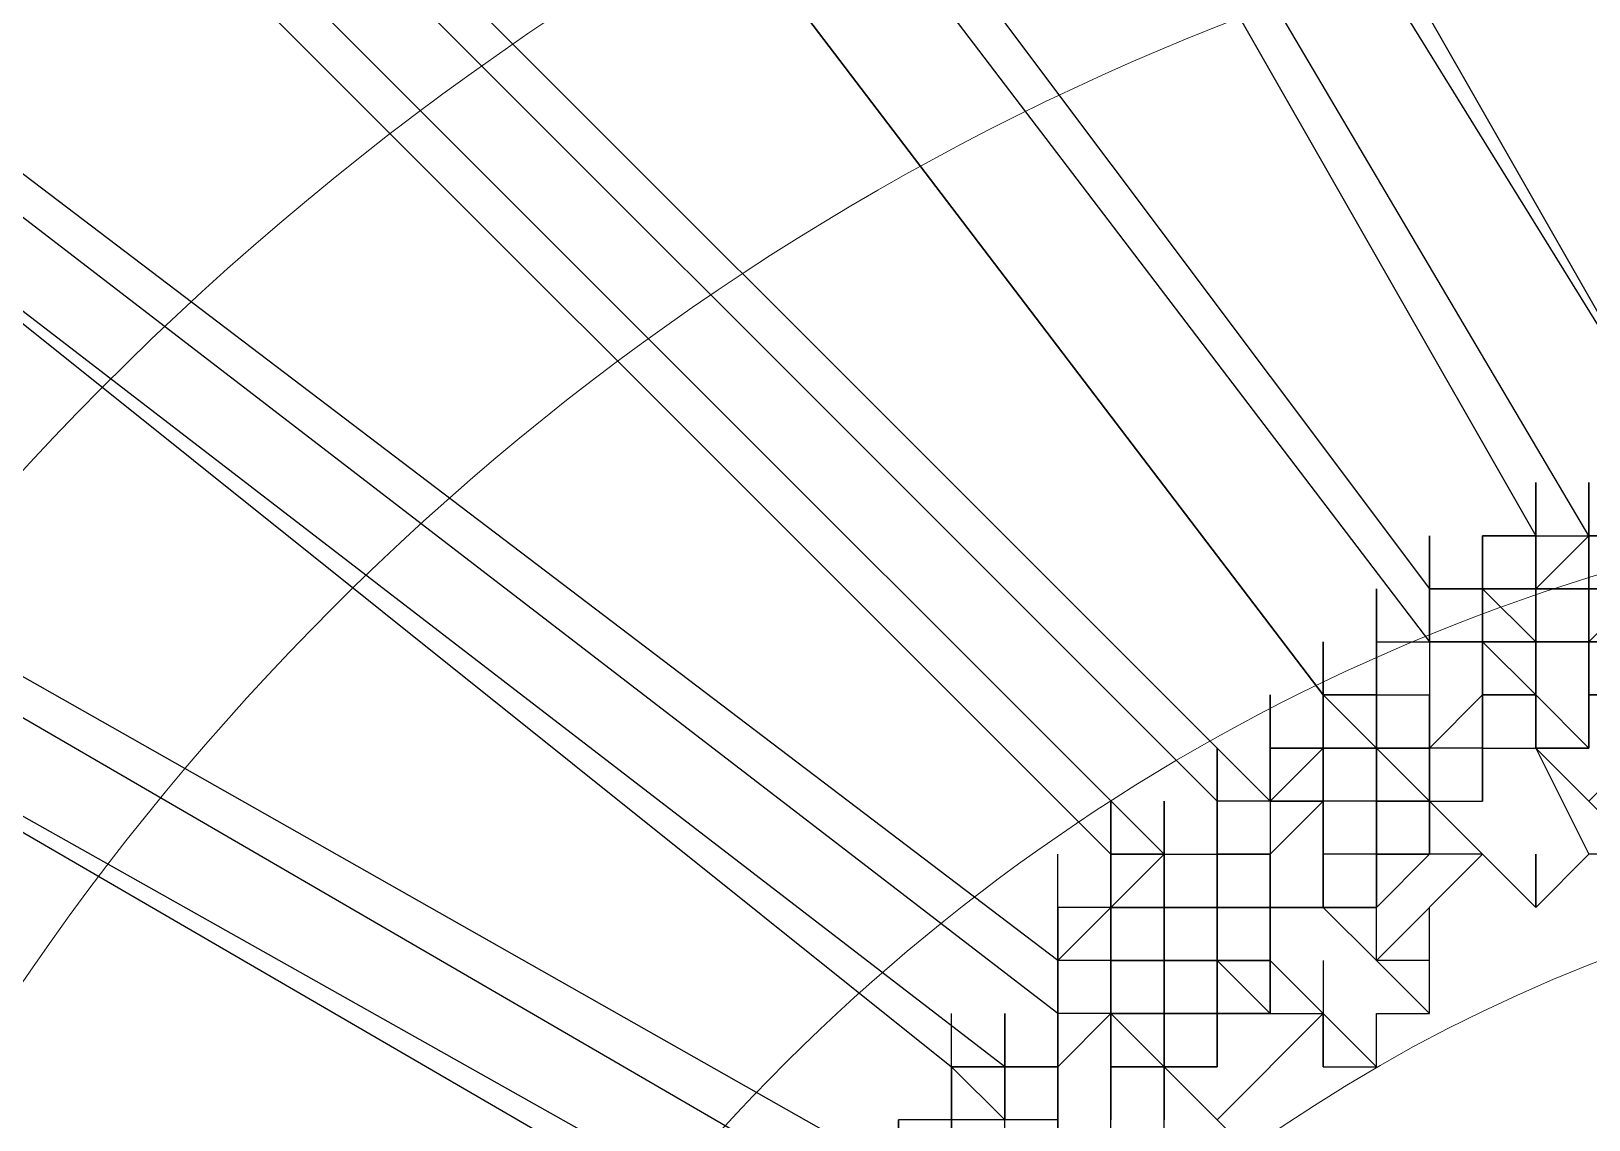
# Model space of a CAD drawing. Header units: inches. Extents: x 3324238 to 135265466, y -1036581 to 20094598.
# Drawn here: x 3353767.928 to 3353770.292, y -519267.141 to -519265.489 of the extents above; entities that cross this region are included whole.
import ezdxf

# ---------------------------------------------------------------- set-up
doc = ezdxf.new("R2010")
doc.units = ezdxf.units.IN
doc.header["$MEASUREMENT"] = 0
doc.layers.add('PDF_Geometry', color=7, linetype='Continuous')

msp = doc.modelspace()

# ---------------------------------------------------------------- linework, layer by layer
at = {"layer": 'PDF_Geometry', "lineweight": 25}
for points in [[(3353770.05, -519266.2549), (3353770.05, -519266.3355), (3353770.05, -519266.416), (3353770.05, -519266.4966), (3353770.05, -519266.5772), (3353770.05, -519266.6578), (3353770.1305, -519266.6578), (3353770.1305, -519266.5772), (3353770.1305, -519266.4966), (3353770.1305, -519266.416), (3353770.1305, -519266.3355), (3353770.1305, -519266.2549), (3353770.1305, -519266.3355), (3353770.2111, -519266.3355), (3353770.2111, -519266.2549), (3353770.2111, -519266.3355), (3353770.2111, -519266.2549), (3353770.2917, -519266.2549), (3353770.2917, -519266.3355), (3353770.2917, -519266.416), (3353770.2917, -519266.3355), (3353770.2917, -519266.416), (3353770.2917, -519266.3355), (3353770.2917, -519266.416), (3353770.2917, -519266.3355), (3353770.2917, -519266.416), (3353770.2917, -519266.4966), (3353770.2917, -519266.416), (3353770.2917, -519266.4966), (3353770.2917, -519266.416), (3353770.2917, -519266.4966), (3353770.2917, -519266.5772), (3353770.2111, -519266.4966), (3353770.2111, -519266.416), (3353770.2111, -519266.3355), (3353770.2917, -519266.2549), (3353770.2917, -519266.3355), (3353770.2917, -519266.416), (3353770.2917, -519266.3355), (3353770.2917, -519266.2549), (3353769.2443, -519264.4823)], [(3353769.4054, -519264.4823), (3353770.4528, -519266.1743)], [(3353770.4528, -519266.1743), (3353769.486, -519264.4823)], [(3353769.2443, -519264.5629), (3353770.2111, -519266.2549), (3353770.2111, -519266.3355)], [(3353768.7608, -519264.7241), (3353770.05, -519266.416), (3353770.1305, -519266.416), (3353770.1305, -519266.3355)], [(3353768.8414, -519264.7241), (3353770.05, -519266.3355), (3353770.05, -519266.416), (3353770.05, -519266.3355), (3353770.05, -519266.416), (3353770.05, -519266.3355), (3353770.05, -519266.416), (3353770.05, -519266.3355), (3353770.05, -519266.416), (3353770.05, -519266.3355), (3353770.05, -519266.416), (3353770.05, -519266.4966), (3353770.05, -519266.5772), (3353770.05, -519266.4966), (3353770.05, -519266.5772), (3353770.05, -519266.4966), (3353770.05, -519266.5772), (3353770.05, -519266.4966), (3353770.05, -519266.5772), (3353770.05, -519266.6578), (3353770.05, -519266.7383), (3353770.05, -519266.6578), (3353770.05, -519266.7383), (3353770.05, -519266.6578), (3353770.05, -519266.7383), (3353770.05, -519266.6578), (3353770.05, -519266.5772), (3353770.05, -519266.6578), (3353770.05, -519266.5772), (3353770.05, -519266.4966), (3353770.05, -519266.5772), (3353770.05, -519266.6578), (3353770.05, -519266.5772), (3353770.05, -519266.6578), (3353770.05, -519266.5772), (3353770.05, -519266.6578), (3353770.05, -519266.5772), (3353770.05, -519266.6578), (3353770.05, -519266.7383), (3353770.05, -519266.6578), (3353770.05, -519266.7383), (3353770.05, -519266.6578), (3353770.05, -519266.7383), (3353770.05, -519266.6578), (3353770.1305, -519266.7383), (3353770.2111, -519266.8189), (3353770.1305, -519266.7383), (3353770.05, -519266.7383), (3353770.05, -519266.6578), (3353770.05, -519266.7383), (3353770.05, -519266.6578), (3353769.9694, -519266.6578), (3353769.9694, -519266.5772), (3353769.9694, -519266.6578), (3353769.9694, -519266.7383), (3353770.05, -519266.7383), (3353770.05, -519266.6578), (3353770.05, -519266.7383), (3353770.05, -519266.6578), (3353769.9694, -519266.6578), (3353769.9694, -519266.7383), (3353769.9694, -519266.8189), (3353769.8888, -519266.8189), (3353769.8888, -519266.7383), (3353769.8888, -519266.6578), (3353769.8888, -519266.7383)], [(3353768.5997, -519264.8046), (3353769.8888, -519266.4966), (3353769.8888, -519266.416), (3353769.8888, -519266.4966), (3353769.8888, -519266.5772), (3353769.8083, -519266.5772), (3353769.8083, -519266.6578), (3353769.8083, -519266.5772), (3353769.8083, -519266.6578), (3353769.8083, -519266.5772), (3353769.8083, -519266.4966)], [(3353769.9694, -519266.416), (3353769.9694, -519266.4966), (3353769.9694, -519266.416), (3353769.9694, -519266.4966), (3353769.9694, -519266.416), (3353769.9694, -519266.4966), (3353769.9694, -519266.416), (3353769.9694, -519266.3355), (3353769.9694, -519266.416), (3353769.9694, -519266.4966), (3353769.8888, -519266.4966), (3353768.5997, -519264.8046)], [(3353767.9551, -519265.1269), (3353769.5665, -519266.7383), (3353769.6471, -519266.7383), (3353769.6471, -519266.6578), (3353769.6471, -519266.7383), (3353767.9551, -519265.0463)], [(3353769.7277, -519266.6578), (3353768.1163, -519265.0463)], [(3353768.1968, -519265.0463), (3353769.8083, -519266.6578), (3353769.8083, -519266.5772), (3353769.8083, -519266.6578), (3353769.8083, -519266.5772), (3353769.8888, -519266.5772), (3353769.8888, -519266.6578), (3353769.8888, -519266.5772), (3353769.8888, -519266.4966), (3353769.8888, -519266.5772), (3353769.9694, -519266.5772), (3353769.9694, -519266.6578), (3353769.9694, -519266.5772), (3353769.9694, -519266.4966), (3353769.9694, -519266.416), (3353770.05, -519266.416), (3353770.1305, -519266.416), (3353770.05, -519266.416), (3353770.05, -519266.3355), (3353770.05, -519266.416), (3353770.05, -519266.3355), (3353770.05, -519266.416)], [(3353769.6471, -519267.4635), (3353769.4054, -519267.3829), (3353769.4054, -519267.3023), (3353769.4054, -519267.3829), (3353769.4054, -519267.3023), (3353769.4054, -519267.2218), (3353769.4054, -519267.1412), (3353769.4054, -519267.0606), (3353769.4054, -519267.1412), (3353769.4054, -519267.0606), (3353769.4054, -519267.1412), (3353769.4054, -519267.0606), (3353767.3105, -519265.4492), (3353767.3105, -519265.3686), (3353767.3105, -519265.4492), (3353767.3105, -519265.3686), (3353767.3105, -519265.2881), (3353767.3105, -519265.2075), (3353767.23, -519265.2075)], [(3353769.486, -519266.8189), (3353769.486, -519266.8995), (3353769.486, -519266.98), (3353769.486, -519267.0606), (3353769.486, -519266.98), (3353769.486, -519266.8995), (3353769.486, -519266.98), (3353769.486, -519267.0606), (3353769.5665, -519266.98), (3353769.5665, -519266.8995), (3353769.5665, -519266.98), (3353769.5665, -519267.0606), (3353769.5665, -519266.98), (3353769.5665, -519266.8995), (3353769.5665, -519266.98), (3353769.5665, -519266.8995), (3353769.486, -519266.8995), (3353769.486, -519266.98), (3353769.486, -519266.8995), (3353769.486, -519266.98), (3353767.3911, -519265.3686)], [(3353769.486, -519266.98), (3353769.486, -519266.8995), (3353767.4717, -519265.3686)], [(3353767.3105, -519265.4492), (3353769.3248, -519267.0606), (3353769.3248, -519267.1412), (3353769.3248, -519267.2218), (3353769.3248, -519267.1412), (3353769.3248, -519267.0606), (3353769.3248, -519267.1412), (3353769.3248, -519267.2218), (3353769.3248, -519267.3023), (3353769.4054, -519267.3023)], [(3353766.666, -519265.852), (3353766.666, -519265.7715), (3353766.666, -519265.6909), (3353766.666, -519265.7715), (3353766.666, -519265.852), (3353766.5854, -519265.852), (3353766.5854, -519265.9326), (3353769.0831, -519267.3829)], [(3353766.7465, -519265.852), (3353769.2443, -519267.3023)], [(3353766.8271, -519265.852), (3353769.2443, -519267.2218)], [(3353769.1637, -519267.3829), (3353766.5854, -519265.9326)], [(3353770.2111, -519266.1743), (3353770.2111, -519266.2549), (3353770.2111, -519266.3355), (3353770.2111, -519266.416), (3353770.2111, -519266.3355), (3353770.2111, -519266.2549), (3353770.2111, -519266.3355), (3353770.2111, -519266.2549), (3353770.2111, -519266.1743), (3353770.2111, -519266.2549), (3353770.2111, -519266.1743), (3353770.2111, -519266.2549), (3353770.2111, -519266.1743), (3353770.2111, -519266.2549), (3353770.2111, -519266.1743), (3353770.2111, -519266.2549), (3353770.2111, -519266.3355), (3353770.1305, -519266.3355), (3353770.2111, -519266.416), (3353770.2111, -519266.4966), (3353770.2111, -519266.5772), (3353770.2111, -519266.4966), (3353770.1305, -519266.4966)], [(3353770.3723, -519266.3355), (3353770.2917, -519266.416), (3353770.2111, -519266.416), (3353770.2111, -519266.4966), (3353770.2111, -519266.5772), (3353770.2111, -519266.4966), (3353770.2111, -519266.416), (3353770.2111, -519266.3355), (3353770.2111, -519266.416), (3353770.2111, -519266.3355), (3353770.2111, -519266.416), (3353770.2111, -519266.3355), (3353770.2111, -519266.416), (3353770.2111, -519266.3355), (3353770.2111, -519266.2549), (3353770.2111, -519266.3355), (3353770.2111, -519266.416), (3353770.2111, -519266.3355), (3353770.2111, -519266.2549), (3353770.2111, -519266.1743), (3353770.2111, -519266.2549), (3353770.2111, -519266.3355), (3353770.2111, -519266.416), (3353770.2917, -519266.416), (3353770.3723, -519266.416)], [(3353770.2111, -519266.2549), (3353770.2111, -519266.3355), (3353770.2111, -519266.2549), (3353770.2111, -519266.1743)], [(3353770.2111, -519266.2549), (3353770.2111, -519266.3355), (3353770.2111, -519266.2549), (3353770.2111, -519266.1743)], [(3353770.2111, -519266.2549), (3353770.2111, -519266.1743)], [(3353770.2111, -519266.2549), (3353770.2111, -519266.1743)], [(3353770.2111, -519266.2549), (3353770.2111, -519266.1743)], [(3353770.2111, -519266.2549), (3353770.2111, -519266.1743)], [(3353770.2111, -519266.3355), (3353770.2111, -519266.2549), (3353770.2111, -519266.1743)], [(3353770.2111, -519266.2549), (3353770.2917, -519266.2549), (3353770.2917, -519266.1743)], [(3353770.3723, -519266.416), (3353770.2917, -519266.416), (3353770.2917, -519266.3355), (3353770.2917, -519266.2549), (3353770.2917, -519266.1743), (3353770.2917, -519266.2549), (3353770.2917, -519266.1743), (3353770.2917, -519266.2549), (3353770.2917, -519266.1743), (3353770.2917, -519266.2549), (3353770.2917, -519266.1743)], [(3353770.2917, -519266.3355), (3353770.3723, -519266.3355), (3353770.3723, -519266.2549), (3353770.4528, -519266.2549), (3353770.4528, -519266.3355), (3353770.5334, -519266.3355), (3353770.614, -519266.3355), (3353770.614, -519266.2549), (3353770.614, -519266.3355), (3353770.614, -519266.2549), (3353770.614, -519266.3355), (3353770.614, -519266.2549), (3353770.614, -519266.1743), (3353770.614, -519266.2549), (3353770.614, -519266.1743), (3353770.614, -519266.2549), (3353770.614, -519266.1743)], [(3353770.05, -519266.416), (3353770.05, -519266.3355), (3353770.05, -519266.2549)], [(3353770.05, -519266.3355), (3353770.05, -519266.2549)], [(3353770.1305, -519266.2549), (3353770.1305, -519266.3355), (3353770.1305, -519266.416), (3353770.1305, -519266.3355), (3353770.1305, -519266.2549), (3353770.2111, -519266.2549), (3353770.2111, -519266.3355), (3353770.2917, -519266.3355), (3353770.3723, -519266.3355)], [(3353770.1305, -519266.2549), (3353770.2111, -519266.2549), (3353770.1305, -519266.2549)], [(3353770.1305, -519266.3355), (3353770.1305, -519266.2549)], [(3353770.2111, -519266.416), (3353770.2111, -519266.3355), (3353770.2111, -519266.2549)], [(3353770.2111, -519266.2549), (3353770.2917, -519266.2549)], [(3353770.2111, -519266.3355), (3353770.2111, -519266.2549)], [(3353770.2111, -519266.3355), (3353770.2111, -519266.2549), (3353770.2111, -519266.3355)], [(3353770.2111, -519266.3355), (3353770.2111, -519266.2549)], [(3353770.2111, -519266.3355), (3353770.2111, -519266.2549)], [(3353770.2111, -519266.3355), (3353770.2111, -519266.2549)], [(3353770.2111, -519266.3355), (3353770.2111, -519266.2549)], [(3353770.2917, -519266.3355), (3353770.2917, -519266.2549)], [(3353770.2917, -519266.2549), (3353770.2917, -519266.3355)], [(3353770.3723, -519266.2549), (3353770.2917, -519266.2549), (3353770.3723, -519266.2549)], [(3353770.1305, -519266.3355), (3353770.1305, -519266.416), (3353770.1305, -519266.4966), (3353770.1305, -519266.5772), (3353770.1305, -519266.6578), (3353770.1305, -519266.5772), (3353770.05, -519266.5772), (3353769.9694, -519266.5772), (3353769.9694, -519266.4966), (3353769.8888, -519266.4966), (3353769.8888, -519266.5772), (3353769.8888, -519266.6578), (3353769.8888, -519266.5772), (3353769.8888, -519266.6578)], [(3353770.05, -519266.4161), (3353770.1305, -519266.4161), (3353770.1305, -519266.3355)], [(3353770.05, -519266.4161), (3353770.05, -519266.3355)], [(3353770.05, -519266.416), (3353770.05, -519266.3355)], [(3353770.05, -519266.416), (3353770.05, -519266.3355)], [(3353770.2111, -519266.3355), (3353770.1305, -519266.3355), (3353770.2111, -519266.3355)], [(3353770.1305, -519266.416), (3353770.1305, -519266.3355), (3353770.1305, -519266.416)], [(3353770.2111, -519266.3355), (3353770.1305, -519266.3355)], [(3353770.1305, -519266.4161), (3353770.1305, -519266.3355)], [(3353770.2111, -519266.3355), (3353770.1305, -519266.3355)], [(3353770.1305, -519266.5772), (3353770.1305, -519266.4966), (3353770.1305, -519266.416), (3353770.1305, -519266.3355)], [(3353770.1305, -519266.3355), (3353770.1305, -519266.416)], [(3353770.1305, -519266.416), (3353770.1305, -519266.3355)], [(3353770.2917, -519266.4966), (3353770.2917, -519266.416), (3353770.2917, -519266.4966), (3353770.2917, -519266.416), (3353770.2111, -519266.416), (3353770.2111, -519266.3355)], [(3353770.2917, -519266.3355), (3353770.2111, -519266.3355), (3353770.2917, -519266.3355)], [(3353770.2111, -519266.416), (3353770.2111, -519266.3355)], [(3353770.2111, -519266.416), (3353770.2111, -519266.3355)], [(3353770.2111, -519266.416), (3353770.2111, -519266.3355)], [(3353770.2111, -519266.4161), (3353770.2111, -519266.3355)], [(3353770.2917, -519266.416), (3353770.2917, -519266.3355)], [(3353770.2917, -519266.416), (3353770.2917, -519266.3355)], [(3353770.2917, -519266.416), (3353770.2917, -519266.3355)], [(3353770.2917, -519266.416), (3353770.2917, -519266.3355)], [(3353770.2917, -519266.416), (3353770.2917, -519266.3355)], [(3353770.2917, -519266.416), (3353770.2917, -519266.3355)], [(3353770.2917, -519266.416), (3353770.2917, -519266.3355)], [(3353770.2917, -519266.416), (3353770.2917, -519266.3355)], [(3353770.2917, -519266.416), (3353770.2917, -519266.3355)], [(3353770.3723, -519266.3355), (3353770.2917, -519266.3355), (3353770.2917, -519266.416), (3353770.2917, -519266.4966), (3353770.2917, -519266.5772), (3353770.2917, -519266.4966), (3353770.2917, -519266.416), (3353770.2917, -519266.4966), (3353770.2917, -519266.416), (3353770.2917, -519266.4966), (3353770.2917, -519266.416), (3353770.3723, -519266.416)], [(3353770.2917, -519266.416), (3353770.2917, -519266.3355)], [(3353770.2917, -519266.3355), (3353770.2917, -519266.416)], [(3353770.2917, -519266.416), (3353770.2917, -519266.3355)], [(3353769.8888, -519266.6578), (3353769.8888, -519266.5772), (3353769.8888, -519266.4966), (3353769.8888, -519266.5772), (3353769.8888, -519266.4966), (3353769.8888, -519266.5772), (3353769.8888, -519266.4966), (3353769.8888, -519266.5772), (3353769.8888, -519266.4966), (3353769.8888, -519266.5772), (3353769.8888, -519266.6578), (3353769.8888, -519266.5772), (3353769.8888, -519266.4966), (3353769.8888, -519266.5772), (3353769.8888, -519266.4966), (3353769.8888, -519266.416), (3353769.8888, -519266.4966), (3353769.8888, -519266.416), (3353769.8888, -519266.4966), (3353769.8888, -519266.5772), (3353769.8888, -519266.6578), (3353769.8888, -519266.5772), (3353769.8083, -519266.5772), (3353769.8083, -519266.6578), (3353769.8083, -519266.5772), (3353769.8083, -519266.6578), (3353769.8083, -519266.5772), (3353769.8083, -519266.6578), (3353769.8083, -519266.5772), (3353769.8083, -519266.6578), (3353769.8888, -519266.6578), (3353769.8888, -519266.5772), (3353769.8888, -519266.6578), (3353769.8083, -519266.6578), (3353769.8083, -519266.7383), (3353769.8083, -519266.8189), (3353769.8083, -519266.8995), (3353769.8083, -519266.98), (3353769.8083, -519266.8995), (3353769.8083, -519266.98), (3353769.8083, -519266.8995), (3353769.7277, -519266.8995), (3353769.7277, -519266.98), (3353769.7277, -519266.8995), (3353769.7277, -519266.98), (3353769.7277, -519266.8995), (3353769.7277, -519266.8189), (3353769.6471, -519266.8189), (3353769.5665, -519266.8189), (3353769.5665, -519266.8995), (3353769.5665, -519266.8189), (3353769.5665, -519266.8995), (3353769.5665, -519266.8189), (3353769.5665, -519266.7383)], [(3353770.1305, -519266.5772), (3353770.2111, -519266.5772), (3353770.2111, -519266.4966), (3353770.1305, -519266.4966), (3353770.1305, -519266.416), (3353770.1305, -519266.4966), (3353770.1305, -519266.416), (3353770.1305, -519266.4966), (3353770.1305, -519266.416), (3353770.1305, -519266.4966), (3353770.1305, -519266.5772), (3353770.1305, -519266.4966), (3353770.1305, -519266.5772), (3353770.1305, -519266.4966), (3353770.1305, -519266.5772), (3353770.1305, -519266.4966), (3353770.2111, -519266.4966), (3353770.2111, -519266.5772), (3353770.2917, -519266.6578), (3353770.3723, -519266.7383), (3353770.2917, -519266.7383), (3353770.2111, -519266.8189), (3353770.2111, -519266.7383), (3353770.2111, -519266.8189)], [(3353770.1305, -519266.5772), (3353770.1305, -519266.4966), (3353770.1305, -519266.416), (3353770.2111, -519266.416), (3353770.1305, -519266.416), (3353770.1305, -519266.4966)], [(3353770.1305, -519266.416), (3353770.2111, -519266.416), (3353770.1305, -519266.416)], [(3353770.1305, -519266.416), (3353770.2111, -519266.416), (3353770.1305, -519266.416)], [(3353770.2111, -519266.4966), (3353770.2111, -519266.416)], [(3353770.2111, -519266.4966), (3353770.2111, -519266.416)], [(3353770.2111, -519266.4966), (3353770.2111, -519266.416)], [(3353770.2111, -519266.4966), (3353770.2111, -519266.416)], [(3353770.2917, -519266.4966), (3353770.2917, -519266.416)], [(3353770.2917, -519266.4966), (3353770.2917, -519266.416)], [(3353770.2917, -519266.4966), (3353770.2917, -519266.416)], [(3353770.2917, -519266.4966), (3353770.2917, -519266.416)], [(3353770.2917, -519266.4966), (3353770.2917, -519266.416)], [(3353770.2917, -519266.4966), (3353770.2917, -519266.416)], [(3353770.2917, -519266.4966), (3353770.2917, -519266.416)], [(3353770.2917, -519266.4966), (3353770.2917, -519266.416)], [(3353770.2917, -519266.4966), (3353770.2917, -519266.416)], [(3353770.2917, -519266.4966), (3353770.2917, -519266.416)], [(3353770.1305, -519266.7383), (3353769.9694, -519266.8995), (3353769.9694, -519266.8189), (3353769.9694, -519266.7383), (3353769.9694, -519266.6578), (3353769.9694, -519266.5772), (3353769.9694, -519266.6578), (3353769.9694, -519266.5772), (3353769.9694, -519266.4966), (3353769.9694, -519266.5772), (3353769.9694, -519266.4966), (3353769.9694, -519266.5772), (3353769.9694, -519266.4966), (3353769.9694, -519266.5772), (3353769.9694, -519266.6578), (3353769.9694, -519266.7383), (3353769.9694, -519266.6578), (3353769.9694, -519266.7383), (3353769.9694, -519266.8189), (3353770.05, -519266.7383), (3353769.9694, -519266.7383), (3353769.9694, -519266.8189), (3353769.9694, -519266.7383), (3353769.9694, -519266.6578), (3353769.9694, -519266.7383), (3353770.05, -519266.7383), (3353770.05, -519266.6578), (3353770.05, -519266.7383), (3353769.9694, -519266.7383), (3353769.9694, -519266.6578), (3353769.9694, -519266.7383), (3353769.9694, -519266.6578), (3353769.9694, -519266.7383), (3353769.9694, -519266.6578), (3353769.9694, -519266.7383), (3353769.9694, -519266.8189), (3353769.9694, -519266.7383), (3353769.8888, -519266.7383), (3353769.8888, -519266.8189), (3353769.8888, -519266.7383), (3353769.8888, -519266.8189), (3353769.8888, -519266.7383), (3353769.8888, -519266.8189), (3353769.9694, -519266.8189), (3353769.9694, -519266.7383), (3353769.9694, -519266.6578), (3353769.9694, -519266.5772), (3353769.9694, -519266.6578), (3353769.9694, -519266.5772), (3353769.9694, -519266.6578), (3353769.8888, -519266.6578), (3353769.8888, -519266.5772), (3353769.8083, -519266.5772), (3353769.8083, -519266.6578), (3353769.8083, -519266.7383), (3353769.8083, -519266.8189), (3353769.8888, -519266.8189), (3353769.8083, -519266.8189), (3353769.8083, -519266.7383), (3353769.7277, -519266.7383), (3353769.7277, -519266.8189), (3353769.7277, -519266.8995), (3353769.7277, -519266.8189), (3353769.7277, -519266.8995), (3353769.6471, -519266.8995), (3353769.6471, -519266.8189), (3353769.6471, -519266.7383), (3353769.6471, -519266.6578), (3353769.6471, -519266.7383), (3353769.6471, -519266.8189), (3353769.6471, -519266.8995), (3353769.6471, -519266.98), (3353769.6471, -519266.8995), (3353769.6471, -519266.98), (3353769.6471, -519266.8995)], [(3353769.8082, -519266.5772), (3353769.8082, -519266.4966)], [(3353769.8888, -519266.5772), (3353769.8888, -519266.4966)], [(3353769.8888, -519266.5772), (3353769.8888, -519266.4966)], [(3353769.8888, -519266.4966), (3353769.9694, -519266.5772)], [(3353769.8888, -519266.5772), (3353769.8888, -519266.4966)], [(3353769.8888, -519266.5772), (3353769.8888, -519266.4966)], [(3353769.8888, -519266.5772), (3353769.8888, -519266.4966)], [(3353769.8888, -519266.5772), (3353769.8888, -519266.4966)], [(3353769.8888, -519266.5772), (3353769.8888, -519266.4966)], [(3353769.9694, -519266.7383), (3353769.9694, -519266.6578), (3353769.8888, -519266.6578), (3353769.8888, -519266.5772), (3353769.8888, -519266.4966)], [(3353769.8888, -519266.4966), (3353769.9694, -519266.4966)], [(3353769.8888, -519266.5772), (3353769.8888, -519266.4966)], [(3353769.8888, -519266.5772), (3353769.8888, -519266.4966)], [(3353769.8888, -519266.6578), (3353769.8888, -519266.5772), (3353769.8888, -519266.4966)], [(3353769.9694, -519266.5772), (3353769.9694, -519266.4966)], [(3353769.9694, -519266.5772), (3353769.9694, -519266.4966)], [(3353769.9694, -519266.5772), (3353769.9694, -519266.4966)], [(3353769.9694, -519266.4966), (3353770.05, -519266.4966), (3353770.05, -519266.5772)], [(3353769.9694, -519266.6578), (3353769.9694, -519266.7383), (3353769.9694, -519266.6578), (3353769.9694, -519266.7383), (3353769.9694, -519266.6578), (3353769.9694, -519266.5772), (3353769.9694, -519266.6578), (3353769.9694, -519266.7383), (3353769.9694, -519266.6578), (3353769.9694, -519266.5772), (3353769.9694, -519266.6578), (3353769.9694, -519266.7383), (3353769.9694, -519266.6578), (3353769.9694, -519266.5772), (3353769.9694, -519266.4966), (3353769.9694, -519266.5772), (3353770.05, -519266.5772)], [(3353769.9694, -519266.5772), (3353769.9694, -519266.4966)], [(3353770.05, -519266.5772), (3353770.05, -519266.4966)], [(3353770.05, -519266.5772), (3353770.05, -519266.4966)], [(3353770.1305, -519266.4966), (3353770.05, -519266.5772), (3353770.05, -519266.6578), (3353770.05, -519266.7383)], [(3353770.3723, -519266.4966), (3353770.2917, -519266.4966), (3353770.3723, -519266.4966)], [(3353769.7277, -519266.5772), (3353769.7277, -519266.6578), (3353769.7277, -519266.7383), (3353769.7277, -519266.8189), (3353769.7277, -519266.8995), (3353769.8083, -519266.8995), (3353769.8083, -519266.98), (3353769.7277, -519266.98), (3353769.8083, -519266.98), (3353769.7277, -519266.8995), (3353769.7277, -519266.8189), (3353769.7277, -519266.8995), (3353769.7277, -519266.98), (3353769.7277, -519266.8995), (3353769.8083, -519266.8995), (3353769.8083, -519266.98), (3353769.8888, -519266.98), (3353769.8888, -519267.0606), (3353769.9694, -519267.0606), (3353769.9694, -519266.98), (3353770.05, -519266.98), (3353770.05, -519266.8995), (3353770.05, -519266.8189)], [(3353769.8083, -519266.5772), (3353769.8083, -519266.6578), (3353769.7277, -519266.6578)], [(3353769.8082, -519266.6578), (3353769.8082, -519266.5772)], [(3353769.8083, -519266.6578), (3353769.8083, -519266.5772)], [(3353769.8083, -519266.6578), (3353769.8083, -519266.5772)], [(3353769.8888, -519266.5772), (3353769.8083, -519266.6578)], [(3353769.8083, -519266.6578), (3353769.8083, -519266.5772)], [(3353769.8888, -519266.7383), (3353769.8888, -519266.6578), (3353769.8888, -519266.5772)], [(3353769.8888, -519266.6578), (3353769.8888, -519266.5772)], [(3353769.9694, -519266.5772), (3353769.8888, -519266.5772), (3353769.9694, -519266.5772)], [(3353769.8888, -519266.6578), (3353769.8888, -519266.5772)], [(3353769.8888, -519266.6578), (3353769.8888, -519266.5772)], [(3353769.8888, -519266.6578), (3353769.8888, -519266.5772)], [(3353769.8888, -519266.6578), (3353769.8888, -519266.5772)], [(3353769.8888, -519266.5772), (3353769.8888, -519266.6578)], [(3353769.9694, -519266.5772), (3353769.8888, -519266.5772), (3353769.9694, -519266.5772)], [(3353769.8888, -519266.6578), (3353769.8888, -519266.5772)], [(3353769.8888, -519266.6578), (3353769.8888, -519266.5772)], [(3353769.9694, -519266.5772), (3353770.05, -519266.6578), (3353770.05, -519266.7383)], [(3353770.05, -519266.5772), (3353769.9694, -519266.5772)], [(3353769.9694, -519266.6578), (3353769.9694, -519266.5772)], [(3353770.05, -519266.6578), (3353770.05, -519266.5772)], [(3353770.05, -519266.6578), (3353770.05, -519266.5772)], [(3353770.1305, -519266.5772), (3353770.1305, -519266.6578), (3353770.1305, -519266.5772)], [(3353770.2111, -519266.5772), (3353770.2917, -519266.7383)], [(3353770.2111, -519266.5772), (3353770.2917, -519266.5772), (3353770.2111, -519266.5772)], [(3353770.3723, -519266.5772), (3353770.2917, -519266.6578)], [(3353769.5665, -519266.8189), (3353769.5665, -519266.7383), (3353769.5665, -519266.6578), (3353769.5665, -519266.7383), (3353769.5665, -519266.6578), (3353769.5665, -519266.7383), (3353769.5665, -519266.8189), (3353769.5665, -519266.7383), (3353769.5665, -519266.8189), (3353769.6471, -519266.8189), (3353769.5665, -519266.8189), (3353769.6471, -519266.8189), (3353769.5665, -519266.8189), (3353769.6471, -519266.8189), (3353769.6471, -519266.7383), (3353769.6471, -519266.8189), (3353769.6471, -519266.7383), (3353769.6471, -519266.8189), (3353769.6471, -519266.7383), (3353769.6471, -519266.8189), (3353769.6471, -519266.7383), (3353769.6471, -519266.8189), (3353769.6471, -519266.7383), (3353769.6471, -519266.8189), (3353769.6471, -519266.7383), (3353769.5665, -519266.7383), (3353769.5665, -519266.8189), (3353769.486, -519266.8189), (3353769.486, -519266.8995), (3353769.486, -519266.98), (3353769.486, -519266.8995)], [(3353769.5665, -519267.1412), (3353769.5665, -519267.0606), (3353769.5665, -519266.98), (3353769.6471, -519266.98), (3353769.5665, -519266.98), (3353769.6471, -519266.98), (3353769.6471, -519267.0606), (3353769.7277, -519267.0606), (3353769.7277, -519266.98), (3353769.6471, -519266.98), (3353769.6471, -519267.0606), (3353769.5665, -519267.0606), (3353769.5665, -519267.1412), (3353769.5665, -519267.0606), (3353769.5665, -519266.98), (3353769.5665, -519266.8995), (3353769.5665, -519266.98), (3353769.5665, -519266.8995), (3353769.5665, -519266.98), (3353769.5665, -519266.8995), (3353769.5665, -519266.98), (3353769.5665, -519266.8995), (3353769.5665, -519266.8189), (3353769.5665, -519266.7383), (3353769.5665, -519266.8189), (3353769.5665, -519266.8995), (3353769.5665, -519266.8189), (3353769.6471, -519266.8189), (3353769.6471, -519266.7383), (3353769.7277, -519266.7383), (3353769.7277, -519266.8189), (3353769.7277, -519266.8995), (3353769.7277, -519266.8189), (3353769.6471, -519266.8189), (3353769.6471, -519266.7383), (3353769.6471, -519266.6578), (3353769.6471, -519266.7383), (3353769.6471, -519266.8189), (3353769.6471, -519266.7383), (3353769.5665, -519266.7383), (3353769.5665, -519266.8189), (3353769.6471, -519266.7383), (3353769.5665, -519266.7383), (3353769.5665, -519266.8189), (3353769.5665, -519266.8995), (3353769.5665, -519266.98), (3353769.5665, -519266.8995), (3353769.5665, -519266.8189), (3353769.5665, -519266.7383), (3353769.5665, -519266.8189), (3353769.5665, -519266.8995), (3353769.5665, -519266.8189), (3353769.5665, -519266.8995), (3353769.5665, -519266.8189), (3353769.5665, -519266.8995), (3353769.5665, -519266.8189), (3353769.5665, -519266.7383), (3353769.5665, -519266.8189), (3353769.5665, -519266.8995), (3353769.5665, -519266.8189), (3353769.5665, -519266.8995), (3353769.5665, -519266.8189), (3353769.6471, -519266.8189), (3353769.6471, -519266.8995), (3353769.6471, -519266.8189), (3353769.6471, -519266.7383), (3353769.7277, -519266.7383), (3353769.7277, -519266.8189), (3353769.7277, -519266.8995), (3353769.7277, -519266.8189)], [(3353769.6471, -519266.7383), (3353769.7277, -519266.7383), (3353769.7277, -519266.6578), (3353769.7277, -519266.7383), (3353769.7277, -519266.6578), (3353769.7277, -519266.7383), (3353769.7277, -519266.6578), (3353769.7277, -519266.7383), (3353769.7277, -519266.8189), (3353769.7277, -519266.7383), (3353769.8083, -519266.7383), (3353769.8083, -519266.8189), (3353769.8083, -519266.7383), (3353769.8083, -519266.8189), (3353769.8083, -519266.8995), (3353769.8083, -519266.8189), (3353769.8083, -519266.8995), (3353769.9694, -519267.0606)], [(3353769.6471, -519266.7383), (3353769.6471, -519266.6578)], [(3353769.8082, -519266.6578), (3353769.7277, -519266.6578), (3353769.7277, -519266.7383)], [(3353769.8888, -519266.6578), (3353769.8083, -519266.6578), (3353769.8888, -519266.6578)], [(3353769.8888, -519266.6578), (3353769.8888, -519266.7383)], [(3353769.9694, -519266.7383), (3353769.9694, -519266.6578)], [(3353769.9694, -519266.7383), (3353769.9694, -519266.6578)], [(3353769.9694, -519266.7383), (3353769.9694, -519266.6578)], [(3353769.9694, -519266.6578), (3353770.05, -519266.6578)], [(3353769.9694, -519266.7383), (3353769.9694, -519266.6578)], [(3353769.9694, -519266.7383), (3353769.9694, -519266.6578)], [(3353770.05, -519266.7383), (3353770.05, -519266.6578)], [(3353770.05, -519266.6578), (3353770.05, -519266.7383)], [(3353770.05, -519266.6578), (3353770.05, -519266.7383)], [(3353770.05, -519266.7383), (3353770.05, -519266.6578)], [(3353769.486, -519266.8995), (3353769.486, -519266.98), (3353769.486, -519266.8995), (3353769.486, -519266.98), (3353769.486, -519266.8995), (3353769.486, -519266.98), (3353769.486, -519266.8995), (3353769.486, -519266.98), (3353769.486, -519266.8995), (3353769.486, -519266.8189), (3353769.486, -519266.7383)], [(3353769.5665, -519266.8189), (3353769.5665, -519266.8995), (3353769.5665, -519266.8189), (3353769.5665, -519266.8995), (3353769.5665, -519266.8189), (3353769.5665, -519266.7383)], [(3353769.5665, -519266.8189), (3353769.5665, -519266.7383)], [(3353769.6471, -519266.8189), (3353769.6471, -519266.7383)], [(3353769.8083, -519266.7383), (3353769.8083, -519266.8189), (3353769.8083, -519266.8995), (3353769.8083, -519266.98), (3353769.8083, -519266.8995), (3353769.7277, -519266.8995), (3353769.7277, -519266.8189), (3353769.7277, -519266.8995), (3353769.7277, -519266.98), (3353769.7277, -519266.8995), (3353769.7277, -519266.8189), (3353769.7277, -519266.8995), (3353769.7277, -519266.8189), (3353769.7277, -519266.7383), (3353769.7277, -519266.8189), (3353769.7277, -519266.8995), (3353769.7277, -519266.98), (3353769.7277, -519266.8995), (3353769.6471, -519266.8995), (3353769.6471, -519266.98), (3353769.6471, -519266.8995), (3353769.6471, -519266.98), (3353769.6471, -519267.0606), (3353769.6471, -519266.98), (3353769.7277, -519266.98), (3353769.7277, -519267.0606), (3353769.6471, -519267.0606)], [(3353769.6471, -519266.8189), (3353769.6471, -519266.7383)], [(3353769.7277, -519266.8189), (3353769.7277, -519266.7383)], [(3353769.7277, -519266.8189), (3353769.7277, -519266.7383)], [(3353769.8082, -519266.8189), (3353769.8082, -519266.7383)], [(3353769.8888, -519266.8189), (3353769.8888, -519266.7383)], [(3353769.8888, -519266.8189), (3353769.8888, -519266.7383)], [(3353769.8888, -519266.8189), (3353769.8888, -519266.7383)], [(3353769.8888, -519266.7383), (3353769.8888, -519266.8189)], [(3353769.8888, -519266.8189), (3353769.8888, -519266.7383)], [(3353769.8888, -519266.8189), (3353769.8888, -519266.7383)], [(3353769.8888, -519266.8189), (3353769.8888, -519266.7383)], [(3353769.9694, -519266.7383), (3353770.05, -519266.7383), (3353769.9694, -519266.7383)], [(3353769.9694, -519266.8189), (3353770.05, -519266.7383), (3353769.9694, -519266.8189)], [(3353769.9694, -519266.8189), (3353769.9694, -519266.7383)], [(3353769.9694, -519266.8189), (3353769.9694, -519266.7383)], [(3353770.05, -519266.8995), (3353769.9694, -519266.8995), (3353769.9694, -519266.8189), (3353769.9694, -519266.7383)], [(3353770.05, -519266.7383), (3353769.9694, -519266.7383)], [(3353769.9694, -519266.8189), (3353769.9694, -519266.7383)], [(3353770.05, -519266.7383), (3353769.9694, -519266.7383)], [(3353769.9694, -519266.7383), (3353770.05, -519266.7383)], [(3353769.6471, -519267.2218), (3353769.5665, -519267.2218), (3353769.5665, -519267.1412), (3353769.5665, -519267.0606), (3353769.5665, -519266.98), (3353769.486, -519266.98), (3353769.486, -519266.8995), (3353769.5665, -519266.8189), (3353769.5665, -519266.8995), (3353769.5665, -519266.98), (3353769.6471, -519267.0606), (3353769.7277, -519267.1412), (3353769.8083, -519267.2218), (3353769.6471, -519267.0606), (3353769.6471, -519266.98)], [(3353769.6471, -519266.8189), (3353769.5665, -519266.8189), (3353769.5665, -519266.8995)], [(3353769.5665, -519266.8995), (3353769.5665, -519266.8189)], [(3353769.6471, -519266.8995), (3353769.6471, -519266.8189)], [(3353769.6471, -519266.8995), (3353769.6471, -519266.8189)], [(3353769.6471, -519266.8995), (3353769.6471, -519266.8189)], [(3353769.7277, -519266.8189), (3353769.6471, -519266.8189), (3353769.7277, -519266.8189)], [(3353769.7277, -519266.8995), (3353769.7277, -519266.8189)], [(3353769.7277, -519266.8995), (3353769.8083, -519266.8995), (3353769.8083, -519266.8189)], [(3353769.7277, -519266.8995), (3353769.7277, -519266.8189)], [(3353769.7277, -519266.8995), (3353769.7277, -519266.8189)], [(3353769.7277, -519266.8995), (3353769.7277, -519266.8189)], [(3353769.8083, -519266.8189), (3353769.7277, -519266.8189), (3353769.8083, -519266.8189)], [(3353769.7277, -519266.98), (3353769.7277, -519266.8995), (3353769.7277, -519266.8189)], [(3353769.7277, -519266.98), (3353769.7277, -519266.8995), (3353769.7277, -519266.8189)], [(3353769.8082, -519266.8995), (3353769.8082, -519266.98), (3353769.8082, -519266.8995), (3353769.8082, -519266.8189)], [(3353769.8083, -519266.8189), (3353769.8083, -519266.8995), (3353769.8083, -519266.8189)], [(3353769.8083, -519266.8995), (3353769.8083, -519266.8189)], [(3353769.8083, -519266.8995), (3353769.8083, -519266.8189)], [(3353769.9694, -519266.8995), (3353769.8888, -519266.8189), (3353769.9694, -519266.8189)], [(3353769.486, -519267.1412), (3353769.486, -519267.0606), (3353769.486, -519266.98), (3353769.486, -519266.8995), (3353769.486, -519266.98), (3353769.486, -519267.0606), (3353769.486, -519267.1412)], [(3353769.5665, -519266.98), (3353769.486, -519266.98), (3353769.486, -519266.8995)], [(3353769.486, -519267.0606), (3353769.486, -519266.98), (3353769.486, -519266.8995)], [(3353769.5665, -519266.98), (3353769.5665, -519266.8995)], [(3353769.5665, -519267.2218), (3353769.5665, -519267.1412), (3353769.5665, -519267.0606), (3353769.5665, -519266.98), (3353769.5665, -519266.8995)], [(3353769.6471, -519266.8995), (3353769.5665, -519266.8995), (3353769.6471, -519266.8995)], [(3353769.5665, -519266.98), (3353769.6471, -519266.98), (3353769.6471, -519266.8995)], [(3353769.5665, -519266.98), (3353769.5665, -519266.8995)], [(3353769.5665, -519266.98), (3353769.5665, -519266.8995)], [(3353769.6471, -519267.2218), (3353769.6471, -519267.1412), (3353769.6471, -519267.0606), (3353769.6471, -519266.98), (3353769.6471, -519266.8995)], [(3353769.7277, -519266.8995), (3353769.6471, -519266.8995)], [(3353769.8888, -519266.8995), (3353769.8888, -519266.98), (3353769.7277, -519267.1412)], [(3353769.7277, -519266.9801), (3353769.7277, -519266.8995)], [(3353769.7277, -519266.98), (3353769.7277, -519266.8995)], [(3353769.8083, -519266.8995), (3353769.7277, -519266.8995)], [(3353769.7277, -519266.98), (3353769.7277, -519266.8995), (3353769.7277, -519266.98)], [(3353769.7277, -519266.98), (3353769.7277, -519266.8995)], [(3353769.7277, -519267.0606), (3353769.7277, -519266.98), (3353769.7277, -519266.8995)], [(3353769.7277, -519266.98), (3353769.7277, -519266.8995)], [(3353769.7277, -519266.98), (3353769.7277, -519266.8995), (3353769.7277, -519266.98)], [(3353769.7277, -519266.8995), (3353769.7277, -519266.98)], [(3353769.7277, -519266.8995), (3353769.7277, -519266.98)], [(3353769.8082, -519266.98), (3353769.8082, -519266.8995)], [(3353769.8083, -519266.98), (3353769.8083, -519266.8995), (3353769.8083, -519266.98)], [(3353769.8083, -519266.98), (3353769.8083, -519266.8995)], [(3353770.05, -519266.98), (3353769.9694, -519266.8995)], [(3353770.05, -519266.98), (3353770.05, -519266.8995)], [(3353769.3248, -519267.0606), (3353769.3248, -519266.98)], [(3353769.3248, -519267.0606), (3353769.3248, -519266.98)], [(3353769.3248, -519267.1412), (3353769.3248, -519267.0606), (3353769.3248, -519266.98)], [(3353769.4054, -519267.0606), (3353769.4054, -519266.98)], [(3353769.4054, -519266.98), (3353769.4054, -519267.0606), (3353769.4054, -519267.1412)], [(3353769.4054, -519267.1412), (3353769.4054, -519267.0606), (3353769.4054, -519266.98), (3353769.4054, -519267.0606), (3353769.4054, -519267.1412)], [(3353769.486, -519266.98), (3353769.486, -519267.0606), (3353769.4054, -519267.0606), (3353769.4054, -519267.1412), (3353769.4054, -519267.0606), (3353769.4054, -519267.1412), (3353769.4054, -519267.0606), (3353769.4054, -519267.1412), (3353769.4054, -519267.0606), (3353769.4054, -519267.1412), (3353769.4054, -519267.0606), (3353769.4054, -519266.98), (3353769.4054, -519267.0606), (3353769.4054, -519267.1412)], [(3353769.4054, -519267.0606), (3353769.4054, -519266.98)], [(3353769.486, -519267.1412), (3353769.486, -519267.0606), (3353769.486, -519266.98)], [(3353769.486, -519267.0606), (3353769.486, -519266.9801)], [(3353769.5665, -519267.0606), (3353769.5665, -519266.98)], [(3353769.6471, -519266.98), (3353769.5665, -519266.98)], [(3353769.5665, -519267.0606), (3353769.5665, -519266.98)], [(3353769.6471, -519267.0606), (3353769.6471, -519266.98)], [(3353769.6471, -519267.0606), (3353769.6471, -519266.98)], [(3353769.6471, -519267.0606), (3353769.6471, -519266.98)], [(3353769.6471, -519267.0606), (3353769.6471, -519266.98)], [(3353769.6471, -519267.0606), (3353769.6471, -519266.98)], [(3353769.6471, -519267.0606), (3353769.6471, -519266.98)], [(3353769.6471, -519266.98), (3353769.6471, -519267.0606)], [(3353769.6471, -519267.0606), (3353769.6471, -519266.98)], [(3353769.6471, -519267.0606), (3353769.6471, -519266.98)], [(3353769.6471, -519267.0606), (3353769.6471, -519266.98)], [(3353769.6471, -519267.0606), (3353769.6471, -519266.98)], [(3353769.8888, -519267.0606), (3353769.8888, -519266.98)], [(3353769.8888, -519267.0606), (3353769.8888, -519266.98)], [(3353769.9694, -519267.0606), (3353769.9694, -519266.98)], [(3353769.486, -519267.2218), (3353769.486, -519267.3023), (3353769.486, -519267.2218), (3353769.486, -519267.1412), (3353769.486, -519267.2218), (3353769.486, -519267.1412), (3353769.4054, -519267.1412), (3353769.3248, -519267.1412), (3353769.3248, -519267.0606), (3353769.3248, -519267.1412), (3353769.3248, -519267.0606), (3353769.3248, -519267.1412), (3353769.3248, -519267.2218), (3353769.3248, -519267.3023), (3353769.3248, -519267.3829), (3353769.3248, -519267.4635), (3353769.3248, -519267.544), (3353769.3248, -519267.6246), (3353769.3248, -519267.7052), (3353769.3248, -519267.6246), (3353769.3248, -519267.7052), (3353769.3248, -519267.6246), (3353769.3248, -519267.7052), (3353769.2442, -519267.7052)], [(3353769.4054, -519267.1412), (3353769.4054, -519267.0606), (3353769.4054, -519267.1412), (3353769.3248, -519267.0606), (3353769.3248, -519267.1412), (3353769.3248, -519267.0606), (3353769.3248, -519267.1412), (3353769.3248, -519267.0606), (3353769.3248, -519267.1412), (3353769.2443, -519267.1412), (3353769.2443, -519267.2218), (3353769.2443, -519267.3023), (3353769.2443, -519267.3829), (3353769.2443, -519267.3023), (3353769.2443, -519267.3829), (3353769.2443, -519267.3023), (3353769.2443, -519267.3829), (3353769.2443, -519267.3023), (3353769.2443, -519267.2218), (3353769.2443, -519267.1412)], [(3353769.3248, -519267.1412), (3353769.3248, -519267.0606), (3353769.3248, -519267.1412)], [(3353769.3248, -519267.1412), (3353769.3248, -519267.0606), (3353769.3248, -519267.1412)], [(3353769.4054, -519267.1412), (3353769.4054, -519267.0606), (3353769.4054, -519267.1412), (3353769.4054, -519267.0606), (3353769.3248, -519267.0606), (3353769.3248, -519267.1412)], [(3353769.3248, -519267.1412), (3353769.3248, -519267.0606), (3353769.4054, -519267.0606), (3353769.4054, -519267.1412), (3353769.4054, -519267.0606), (3353769.4054, -519267.1412)], [(3353769.3248, -519267.1412), (3353769.3248, -519267.0606)], [(3353769.3248, -519267.1412), (3353769.3248, -519267.0606), (3353769.3248, -519267.1412)], [(3353769.4054, -519267.1412), (3353769.4054, -519267.0606), (3353769.3248, -519267.0606)], [(3353769.4054, -519267.1412), (3353769.4054, -519267.0606)], [(3353769.4054, -519267.1412), (3353769.4054, -519267.0606)], [(3353769.4054, -519267.1412), (3353769.4054, -519267.0606)], [(3353769.4054, -519267.0606), (3353769.486, -519267.0606)], [(3353769.486, -519267.1412), (3353769.486, -519267.0606), (3353769.486, -519267.1412)], [(3353769.486, -519267.1412), (3353769.486, -519267.0606)], [(3353769.5665, -519267.1412), (3353769.5665, -519267.0606)], [(3353769.5665, -519267.1412), (3353769.5665, -519267.0606)], [(3353769.6471, -519267.0606), (3353769.7277, -519267.0606), (3353769.6471, -519267.0606)], [(3353769.6471, -519267.1412), (3353769.6471, -519267.0606)], [(3353769.4054, -519267.1412), (3353769.3248, -519267.1412)], [(3353769.3248, -519267.1412), (3353769.3248, -519267.2218)]]:
    msp.add_lwpolyline(points, dxfattribs=at)
at = {"layer": 'PDF_Geometry', "color": 32, "lineweight": 13, "true_color": 0xdd6e00}
for points in [[(3353775.126, -519269.1555, 1), (3353767.23, -519269.1555), (3353767.23, -519332.0817)], [(3353774.1591, -519269.1555, 0.996627), (3353768.1968, -519269.1555), (3353768.1968, -519332.0817)]]:
    msp.add_lwpolyline(points, format="xyb", dxfattribs=at)
at = {"layer": 'PDF_Geometry', "lineweight": 25}
for points in [[(3353770.1305, -519266.2549), (3353770.1305, -519266.3355), (3353770.1305, -519266.416), (3353770.1305, -519266.3355), (3353770.1305, -519266.416), (3353770.1305, -519266.4966), (3353770.1305, -519266.416), (3353770.1305, -519266.3355), (3353770.1305, -519266.416), (3353770.1305, -519266.3355), (3353770.1305, -519266.416), (3353770.1305, -519266.3355), (3353770.05, -519266.3355), (3353770.1305, -519266.3355)], [(3353770.1305, -519266.3355), (3353770.1305, -519266.416), (3353770.2111, -519266.4966), (3353770.1305, -519266.4966), (3353770.1305, -519266.416)], [(3353770.2111, -519266.3355), (3353770.2111, -519266.416)], [(3353769.8888, -519266.416), (3353769.8888, -519266.4966)], [(3353770.2111, -519266.416), (3353770.2111, -519266.4966)], [(3353770.2917, -519266.4966), (3353770.2917, -519266.416)], [(3353769.8083, -519266.5772), (3353769.8083, -519266.6578), (3353769.8083, -519266.5772), (3353769.8888, -519266.5772), (3353769.8083, -519266.5772), (3353769.8083, -519266.4966), (3353769.8083, -519266.5772), (3353769.8083, -519266.6578)], [(3353769.8888, -519266.7383), (3353769.8888, -519266.8189), (3353769.8888, -519266.7383), (3353769.8888, -519266.6578), (3353769.8888, -519266.5772), (3353769.8888, -519266.4966), (3353769.8888, -519266.5772), (3353769.8888, -519266.6578)], [(3353769.8888, -519266.4966), (3353769.8888, -519266.5772)], [(3353769.8888, -519266.4966), (3353769.8888, -519266.5772)], [(3353770.05, -519266.4966), (3353770.05, -519266.5772), (3353770.05, -519266.4966), (3353770.05, -519266.5772), (3353770.05, -519266.6578), (3353770.05, -519266.5772), (3353770.05, -519266.4966), (3353770.05, -519266.5772), (3353770.05, -519266.6578), (3353770.05, -519266.5772), (3353770.05, -519266.6578), (3353770.05, -519266.5772), (3353770.05, -519266.6578), (3353770.05, -519266.5772)], [(3353770.05, -519266.4966), (3353770.05, -519266.5772)], [(3353770.2111, -519266.4966), (3353770.2111, -519266.5772)], [(3353769.7277, -519266.5772), (3353769.7277, -519266.6578), (3353769.7277, -519266.7383), (3353769.7277, -519266.8189), (3353769.7277, -519266.7383), (3353769.7277, -519266.8189), (3353769.7277, -519266.7383), (3353769.7277, -519266.6578)], [(3353769.6471, -519266.6578), (3353769.6471, -519266.7383), (3353769.6471, -519266.8189), (3353769.6471, -519266.7383), (3353769.6471, -519266.6578), (3353769.6471, -519266.7383)], [(3353769.7277, -519266.6578), (3353769.7277, -519266.7383)], [(3353769.8888, -519266.7383), (3353769.8888, -519266.8189), (3353769.8888, -519266.7383), (3353769.8888, -519266.6578), (3353769.8083, -519266.7383), (3353769.8083, -519266.8189), (3353769.8083, -519266.8995), (3353769.8083, -519266.8189), (3353769.8083, -519266.8995), (3353769.8083, -519266.8189), (3353769.8888, -519266.8189)], [(3353769.9694, -519266.6578), (3353769.9694, -519266.7383)], [(3353769.9694, -519266.8189), (3353769.9694, -519266.7383), (3353769.9694, -519266.6578), (3353769.9694, -519266.7383)], [(3353769.9694, -519266.7383), (3353770.05, -519266.7383)], [(3353769.6471, -519266.98), (3353769.6471, -519267.0606), (3353769.6471, -519266.98), (3353769.6471, -519266.8995), (3353769.7277, -519266.8995), (3353769.7277, -519266.8189), (3353769.7277, -519266.8995), (3353769.6471, -519266.8995), (3353769.6471, -519266.98), (3353769.7277, -519266.98), (3353769.7277, -519267.0606), (3353769.7277, -519266.98)], [(3353769.6471, -519266.8189), (3353769.6471, -519266.8995)], [(3353769.6471, -519266.98), (3353769.6471, -519266.8995)], [(3353769.5665, -519266.98), (3353769.5665, -519267.0606), (3353769.6471, -519267.0606), (3353769.6471, -519267.1412), (3353769.6471, -519267.0606), (3353769.5665, -519267.0606)], [(3353769.5665, -519266.9801), (3353769.5665, -519267.0606)], [(3353769.6471, -519266.98), (3353769.6471, -519267.0606)], [(3353769.6471, -519266.98), (3353769.6471, -519267.0606)], [(3353769.486, -519267.0606), (3353769.486, -519267.1412)], [(3353769.486, -519267.0606), (3353769.486, -519267.1412)], [(3353769.486, -519267.0606), (3353769.486, -519267.1412)]]:
    msp.add_lwpolyline(points, close=True, dxfattribs=at)
at = {"layer": 'PDF_Geometry', "color": 32, "lineweight": 13, "true_color": 0xdd6e00}
for centre, radius, start, end in [((3353771.178, -519269.1477), 11.9248, 0.35001, 179.64999), ((3353771.178, -519269.154), 11.4414, 0.39628, 179.60372), ((3353771.178, -519269.1558), 10.4746, 0.44244, 179.55756), ((3353771.178, -519269.1558), 9.9106, 0.46772, 179.53228), ((3353771.178, -519269.1429), 8.9437, 0.43566, 179.56434), ((3353771.178, -519269.1496), 8.4603, 0.50592, 179.49408), ((3353771.178, -519269.1559), 7.413, 0.62618, 179.37382), ((3353771.178, -519269.1559), 6.9296, 0.67012, 179.32988), ((3353771.178, -519269.1437), 5.9627, 0.66132, 179.33868), ((3353771.178, -519269.1506), 5.4794, 0.7915, 179.2085), ((3353771.178, -519269.1562), 4.4322, 1.0513, 178.9487), ((3353771.178, -519269.1555), 2.4171, 0, 180)]:
    msp.add_arc(centre, radius, start, end, dxfattribs=at)

doc.saveas('drawing.dxf')
